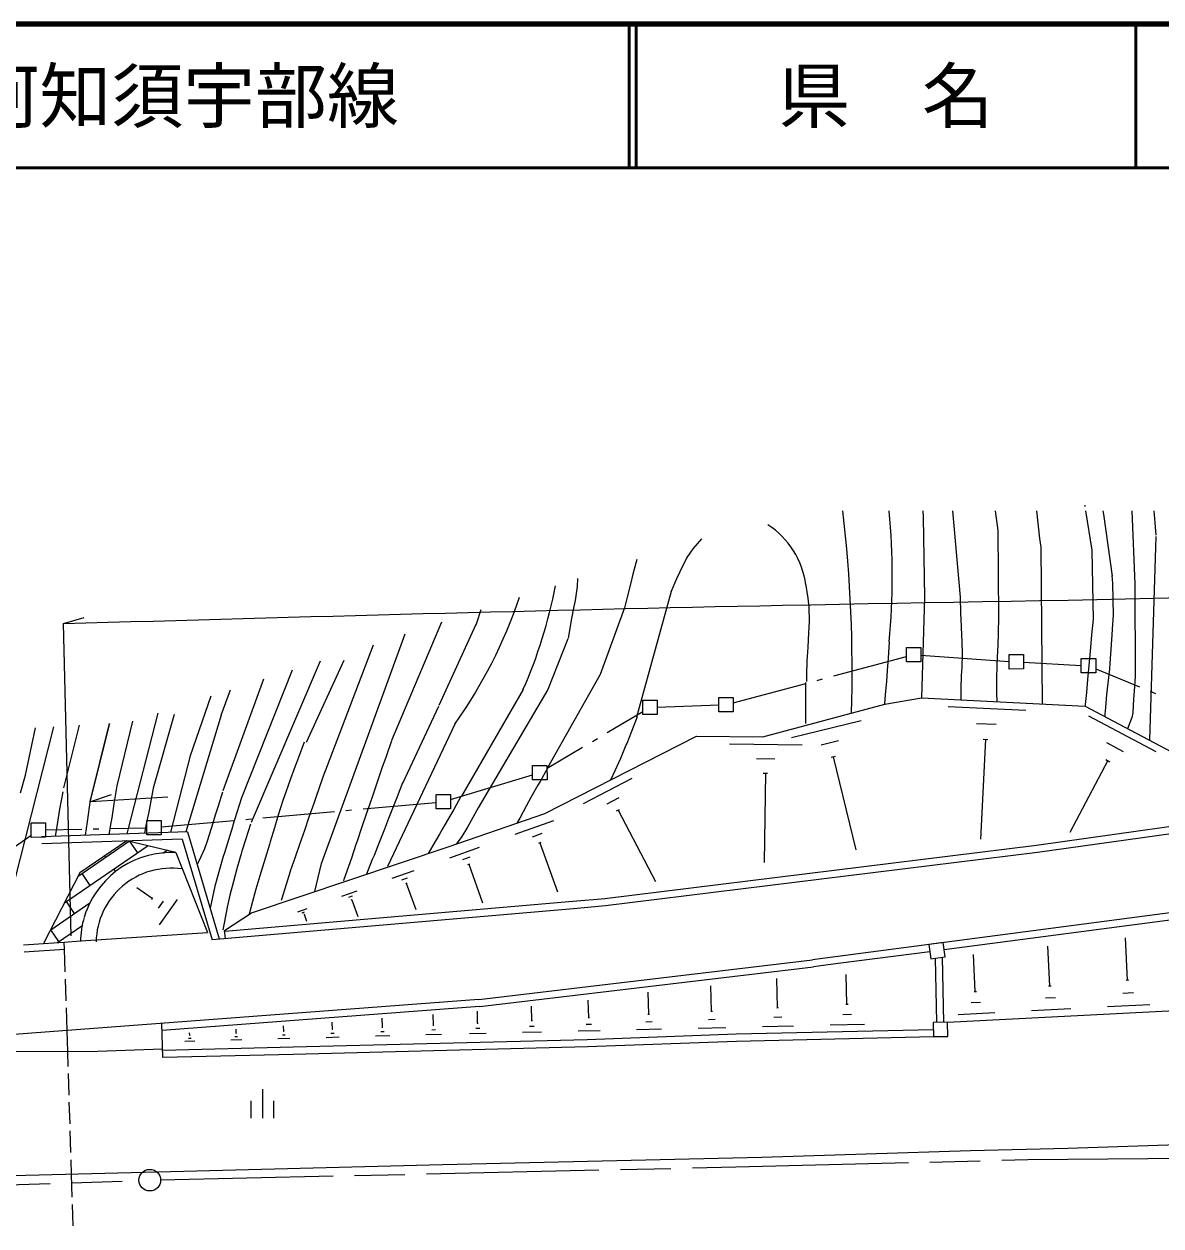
# Model space of a CAD drawing. Units: millimetres, scale not verified. Extents: x 40000 to 680000, y 20000 to 380000.
# Drawn here: x 255664 to 334750, y 296340 to 380000 of the extents above; entities that cross this region are included whole.
import ezdxf
from ezdxf.enums import TextEntityAlignment as Align

# ---------------------------------------------------------------- set-up
doc = ezdxf.new("R2010")
doc.units = ezdxf.units.MM
doc.header["$LTSCALE"] = 1000
doc.linetypes.add('CHAIN', pattern=[18.5, 12, -1.5, 3.5, -1.5])
for name, color, linetype, lineweight in [('M-BGD', 7, 'Continuous', 25), ('M-BMK', 2, 'CHAIN', 13), ('M-BMK-ROW', 30, 'Continuous', 25), ('M-BMK-SRVR', 3, 'Continuous', 25), ('M-STR-HTXT', 7, 'Continuous', 13), ('M-STR-STR1', 1, 'Continuous', 25), ('M-TTL', 2, 'Continuous', 140), ('M-TTL-LINE', 7, 'Continuous', 50)]:
    doc.layers.add(name, color=color, linetype=linetype, lineweight=lineweight)
doc.layers.add('M-TTL-TXT', color=7, linetype='Continuous')
doc.styles.add('ＭＳ ゴシック', font='')
doc.styles.get('ＭＳ ゴシック').set_extended_font_data('MS Gothic')

msp = doc.modelspace()

# ---------------------------------------------------------------- linework, layer by layer
at = {"layer": 'M-BGD'}
for p, q in [((329448, 346511), (329458, 346420)), ((318181, 346108), (318201, 345667)), ((318201, 345667), (318297, 340083)), ((320256, 346110), (320773, 340116)), ((323223, 346113), (323405, 344750)), ((326100, 346116), (326313, 344202)), ((329509, 346120), (329953, 343373)), ((330702, 346121), (330782, 345750)), ((330762, 345890), (331348, 341570)), ((332717, 346123), (332943, 341020)), ((334251, 346124), (334322, 345292)), ((323405, 344750), (323451, 338715)), ((334322, 345292), (334393, 344430)), ((302203, 343476), (302824, 344178)), ((326313, 344202), (326384, 343590)), ((334393, 344340), (333956, 330144)), ((301793, 342874), (302203, 343476)), ((326384, 343590), (326485, 332683)), ((329953, 343373), (330028, 338531)), ((298284, 342720), (298024, 341707)), ((301302, 341901), (301743, 342794)), ((301743, 342794), (301793, 342874)), ((294175, 341403), (294145, 340841)), ((298024, 341707), (297845, 341005)), ((300672, 340477), (301072, 341410)), ((301072, 341410), (301302, 341901)), ((331338, 341610), (331369, 341059)), ((294145, 340841), (293996, 339879)), ((297845, 341005), (297615, 340113)), ((300682, 340507), (298275, 331763)), ((310035, 341048), (310196, 340035)), ((331369, 341059), (331431, 338863)), ((332943, 341020), (332959, 334574)), ((293996, 339879), (293906, 339468)), ((297615, 340113), (297425, 339361)), ((310196, 340035), (310247, 339404)), ((318297, 340083), (318093, 333096)), ((320773, 340086), (320814, 339003)), ((287430, 339231), (287140, 338308)), ((293906, 339468), (293727, 338495)), ((297425, 339361), (295735, 334718)), ((310247, 339404), (310268, 338411)), ((320814, 339003), (320845, 338091)), ((331431, 338873), (331362, 337871)), ((284704, 338366), (281224, 330132)), ((287100, 338198), (284509, 332561)), ((287140, 338308), (287090, 338168)), ((293647, 338064), (293507, 337262)), ((293727, 338495), (293647, 338064)), ((310268, 338411), (310239, 337619)), ((320845, 338091), (320855, 338001)), ((320855, 338001), (320906, 337008)), ((323451, 338725), (323422, 337612)), ((330028, 338571), (329929, 337478)), ((282149, 337541), (276330, 321535)), ((293497, 337212), (292107, 333681)), ((310239, 337619), (310180, 336617)), ((323422, 337612), (323393, 336740)), ((329929, 337478), (329849, 336596)), ((331332, 337480), (331263, 336467)), ((331362, 337871), (331332, 337480)), ((279944, 336767), (276554, 327882)), ((310180, 336617), (310121, 335664)), ((315844, 336993), (315775, 335850)), ((320906, 337008), (320927, 336186)), ((323383, 336389), (323334, 335387)), ((323393, 336740), (323383, 336389)), ((329829, 336345), (329730, 335353)), ((329849, 336596), (329829, 336345)), ((331263, 336467), (331194, 335515)), ((276256, 335651), (271455, 324428)), ((277900, 335692), (275279, 329996)), ((310121, 335664), (310091, 334742)), ((315775, 335850), (315715, 334998)), ((320927, 336186), (320888, 335204)), ((331194, 335515), (331164, 335104)), ((274311, 335027), (270781, 326131)), ((295735, 334718), (292083, 328218)), ((310091, 334742), (310092, 334241)), ((315715, 334998), (315656, 334246)), ((320859, 334662), (320839, 333740)), ((320888, 335204), (320859, 334662)), ((323334, 335387), (323315, 334384)), ((329730, 335353), (329651, 334380)), ((331164, 335104), (331055, 334121)), ((272317, 334394), (269498, 326621)), ((310032, 334170), (310033, 333068)), ((315656, 334246), (315577, 333334)), ((323315, 334384), (323315, 334364)), ((323315, 334364), (323316, 333442)), ((329651, 334380), (329562, 333468)), ((331055, 334121), (330965, 333339)), ((332959, 334584), (332890, 333561)), ((268659, 333217), (267220, 329065)), ((269382, 331884), (270022, 333650)), ((290373, 333670), (286090, 326247)), ((292107, 333681), (287253, 325446)), ((310033, 333068), (310034, 332286)), ((315577, 333334), (315517, 332652)), ((315537, 332662), (318093, 333096)), ((318093, 333096), (329472, 332525)), ((320839, 333740), (320830, 332958)), ((323316, 333442), (323337, 332830)), ((329562, 333468), (329482, 332636)), ((330965, 333339), (330886, 332417)), ((332840, 333020), (332791, 332048)), ((332890, 333561), (332840, 333020)), ((284489, 332501), (281988, 327145)), ((307048, 330378), (315537, 332662)), ((310034, 332286), (310035, 331303)), ((319948, 332506), (325352, 332231)), ((329482, 332636), (329472, 332525)), ((329472, 332525), (341178, 326301)), ((330886, 332417), (330856, 331975)), ((261603, 331315), (260235, 325840)), ((261593, 331315), (260235, 325880)), ((261593, 331315), (260235, 325890)), ((263207, 331467), (262119, 326975)), ((264971, 332030), (262914, 324008)), ((266104, 331941), (264645, 326807)), ((269382, 331884), (266924, 323772)), ((298305, 331783), (297925, 330760)), ((309053, 330350), (313894, 331528)), ((321925, 331325), (323278, 331256)), ((329704, 331844), (334388, 329372)), ((330856, 331975), (330856, 331795)), ((332731, 331727), (332431, 330954)), ((332791, 332048), (332731, 331727)), ((257714, 331091), (253809, 315809)), ((256441, 331019), (255732, 327710)), ((259488, 331193), (258420, 326831)), ((285624, 331269), (280942, 321370)), ((297925, 330760), (297585, 329927)), ((275158, 330026), (274759, 328952)), ((281214, 330112), (280844, 329019)), ((291885, 325040), (302437, 330434)), ((297535, 329797), (297145, 328874)), ((297585, 329927), (297535, 329797)), ((302437, 330434), (307048, 330378)), ((304733, 329904), (309786, 329839)), ((311109, 329821), (312322, 330123)), ((322547, 330203), (322193, 323265)), ((322377, 330213), (322708, 330203)), ((330959, 329981), (332132, 329360)), ((267220, 329065), (265861, 323741)), ((274759, 328952), (274459, 328150)), ((280844, 329019), (280564, 328206)), ((297145, 328874), (296765, 328012)), ((306619, 328874), (307882, 328855)), ((311801, 328969), (312102, 329040)), ((311952, 328999), (313532, 322525)), ((330910, 328808), (331200, 328657)), ((274459, 328150), (274209, 327458)), ((276584, 327962), (276214, 326909)), ((280564, 328206), (280304, 327434)), ((292043, 328158), (291562, 327285)), ((296765, 328012), (296465, 327380)), ((331050, 328728), (328408, 323722)), ((255732, 327700), (255402, 326467)), ((274209, 327458), (273869, 326525)), ((280304, 327434), (279974, 326471)), ((281998, 327175), (281618, 326212)), ((291562, 327285), (291412, 327014)), ((294591, 325734), (297958, 327512)), ((307081, 327852), (307391, 327852)), ((307241, 327852), (307157, 321646)), ((258370, 326560), (258140, 325357)), ((260315, 325880), (261738, 326363)), ((262119, 326985), (261959, 326002)), ((264645, 326807), (264456, 325794)), ((269478, 326541), (269158, 325568)), ((273869, 326525), (273669, 325944)), ((276214, 326909), (275934, 326086)), ((279974, 326471), (279674, 325579)), ((291412, 327014), (290922, 326161)), ((260265, 326001), (260116, 324988)), ((260315, 325880), (265668, 326217)), ((261910, 325712), (261760, 324749)), ((261959, 326002), (261910, 325712)), ((264456, 325794), (264336, 325173)), ((269158, 325568), (268978, 324997)), ((270781, 326141), (270472, 325109)), ((273669, 325944), (273349, 324941)), ((275814, 325755), (275484, 324803)), ((275934, 326086), (275814, 325755)), ((279674, 325579), (279474, 324997)), ((281388, 325631), (281028, 324708)), ((281618, 326212), (281388, 325631)), ((286050, 326237), (285559, 325334)), ((287253, 325446), (286763, 324553)), ((290582, 325550), (290141, 324727)), ((290922, 326161), (290582, 325550)), ((296216, 325726), (297057, 326167)), ((258140, 325357), (257981, 324455)), ((260116, 324988), (260046, 324477)), ((261760, 324749), (261700, 324408)), ((264336, 325173), (264127, 324210)), ((268978, 324997), (268688, 324014)), ((270472, 325109), (270192, 324226)), ((273349, 324941), (273079, 324058)), ((275484, 324803), (275165, 323870)), ((279474, 324997), (279144, 324044)), ((281028, 324708), (280728, 323966)), ((285289, 324873), (284799, 324020)), ((285241, 322747), (291885, 325040)), ((285559, 325334), (285289, 324873)), ((290141, 324727), (289951, 324366)), ((296878, 325225), (297088, 325335)), ((296988, 325275), (299599, 320325)), ((343264, 325251), (326083, 322828)), ((343545, 324790), (326154, 322327)), ((267024, 323782), (256869, 323431)), ((257981, 324455), (257841, 323592)), ((260046, 324477), (259907, 323534)), ((261700, 324408), (261571, 323596)), ((262914, 324008), (262804, 323637)), ((264107, 324080), (264037, 323679)), ((264127, 324210), (264107, 324080)), ((267024, 323782), (269247, 316315)), ((268688, 324014), (268408, 323122)), ((270182, 324186), (269882, 323223)), ((270192, 324226), (270182, 324186)), ((271425, 324317), (271085, 323275)), ((273079, 324058), (272789, 323086)), ((275165, 323870), (274825, 322887)), ((279144, 324044), (278835, 323132)), ((280728, 323966), (280358, 323023)), ((284799, 324020), (284568, 323609)), ((286503, 324092), (286122, 323450)), ((286763, 324553), (286503, 324092)), ((289832, 323604), (292507, 324569)), ((266654, 323270), (256890, 322930)), ((257841, 323592), (257821, 323462)), ((259428, 320697), (263005, 323136)), ((262804, 323156), (259548, 320927)), ((266224, 322337), (262804, 323156)), ((263577, 322315), (263005, 323136)), ((266654, 323270), (268746, 316265)), ((268408, 323122), (268208, 322600)), ((269882, 323223), (269602, 322301)), ((271085, 323275), (270815, 322422)), ((272789, 323086), (272729, 322895)), ((278835, 323132), (278755, 322881)), ((280358, 323023), (280008, 322131)), ((284568, 323609), (284098, 322816)), ((286122, 323450), (285712, 322908)), ((291025, 323435), (291696, 323676)), ((291466, 322984), (291637, 323044)), ((291547, 323014), (292773, 319607)), ((258478, 318821), (264308, 322817)), ((261352, 322012), (261282, 322112)), ((265321, 322296), (265612, 322487)), ((266224, 322337), (268415, 316776)), ((268208, 322600), (267828, 321737)), ((269602, 322301), (269522, 322050)), ((270765, 322252), (270485, 321289)), ((270815, 322422), (270765, 322252)), ((271481, 318142), (285241, 322747)), ((272729, 322895), (272430, 321922)), ((274825, 322887), (274515, 322015)), ((278755, 322881), (278445, 321938)), ((280008, 322131), (279888, 321850)), ((284098, 322816), (283768, 322255)), ((285272, 321975), (287336, 322709)), ((326093, 322828), (296062, 319109)), ((326154, 322327), (296122, 318618)), ((267828, 321737), (267698, 321497)), ((269522, 322050), (269262, 321147)), ((270485, 321289), (270226, 320326)), ((272430, 321922), (272150, 321010)), ((274515, 322015), (274185, 321032)), ((276340, 321575), (276100, 320593)), ((278245, 321367), (277905, 320444)), ((278445, 321938), (278245, 321367)), ((279888, 321850), (279598, 321118)), ((286194, 321836), (286705, 322027)), ((286535, 321495), (286666, 321536)), ((286596, 321515), (287561, 318830)), ((259548, 320927), (257017, 316002)), ((260261, 320046), (259699, 320877)), ((262055, 320980), (261924, 321180)), ((269262, 321147), (268993, 320165)), ((272060, 320719), (271790, 319786)), ((272150, 321010), (272060, 320719)), ((274185, 321012), (273895, 320119)), ((274185, 321032), (274185, 321012)), ((276100, 320593), (275871, 319630)), ((277905, 320444), (277875, 320374)), ((279598, 321118), (279488, 320817)), ((281273, 320538), (282807, 321091)), ((281955, 320438), (282346, 320579)), ((264583, 319128), (263519, 319879)), ((268943, 319984), (268614, 318460)), ((268993, 320165), (268943, 319984)), ((270226, 320326), (269986, 319364)), ((271790, 319786), (271560, 318934)), ((273895, 320119), (273595, 319137)), ((275871, 319630), (275861, 319610)), ((277776, 319291), (278848, 319673)), ((282216, 320188), (282306, 320218)), ((282256, 320208), (282919, 318374)), ((347270, 319681), (310512, 314872)), ((257517, 316955), (260242, 318823)), ((259180, 318090), (258608, 318921)), ((264543, 319068), (264633, 319198)), ((265014, 318456), (265365, 318958)), ((265086, 317294), (266337, 319069)), ((293846, 318926), (269628, 316847)), ((269986, 319364), (269796, 318531)), ((271560, 318934), (271321, 318032)), ((273595, 319137), (273555, 318996)), ((278257, 319221), (278518, 319312)), ((278428, 319041), (278498, 319061)), ((278468, 319051), (278890, 317869)), ((296082, 319109), (293846, 318926)), ((346348, 319058), (319664, 315563)), ((259992, 318271), (259842, 317830)), ((293887, 318425), (268746, 316265)), ((269796, 318531), (269597, 317529)), ((269618, 316897), (271481, 318142)), ((274719, 318195), (275370, 318427)), ((275010, 318146), (275170, 318206)), ((275120, 318035), (275160, 318055)), ((275140, 318045), (275311, 317564)), ((296122, 318618), (293887, 318425)), ((257999, 316074), (259752, 317268)), ((259752, 317248), (259742, 317258)), ((269597, 317529), (269487, 316947)), ((258089, 316134), (257517, 316955)), ((259585, 316178), (260682, 316252)), ((260682, 316252), (268415, 316776)), ((269678, 316346), (269618, 316897)), ((332419, 313451), (332275, 316398)), ((258460, 316102), (259585, 316178)), ((318672, 315432), (312287, 314604)), ((319604, 316064), (318601, 315933)), ((318601, 315933), (318733, 314941)), ((319735, 315072), (319604, 316064)), ((327025, 313044), (326882, 315811)), ((287307, 312103), (310512, 314872)), ((312287, 314604), (310583, 314381)), ((318733, 314941), (319735, 315072)), ((319033, 314981), (319128, 310500)), ((319535, 315042), (319629, 310511)), ((321833, 312658), (321700, 315234)), ((287367, 311611), (310573, 314371)), ((312901, 311787), (312859, 313842)), ((303488, 311297), (303446, 313061)), ((308079, 311532), (308037, 313567)), ((326935, 313044), (327116, 313054)), ((332328, 313450), (332519, 313461)), ((287307, 312103), (254978, 309664)), ((294947, 310857), (294916, 312060)), ((299117, 311072), (299076, 312605)), ((321753, 312658), (321913, 312668)), ((326725, 312212), (327407, 312243)), ((332099, 312548), (332840, 312589)), ((287347, 311611), (265264, 309945)), ((287218, 310448), (287197, 311290)), ((290977, 310643), (290956, 311645)), ((303428, 311296), (303548, 311297)), ((308019, 311532), (308150, 311542)), ((312831, 311787), (312981, 311787)), ((319910, 310521), (337704, 311451)), ((321553, 311886), (322194, 311917)), ((325734, 311329), (328481, 311472)), ((331037, 311605), (333984, 311758)), ((265326, 308061), (265253, 310447)), ((277113, 310027), (277103, 310529)), ((280592, 310181), (280571, 310793)), ((284141, 310325), (284120, 311067)), ((287188, 310448), (287258, 310448)), ((290937, 310642), (291027, 310643)), ((294767, 310386), (295148, 310396)), ((294897, 310857), (294997, 310857)), ((298917, 310550), (299348, 310561)), ((299067, 311072), (299167, 311072)), ((303268, 310715), (303749, 310725)), ((307829, 310880), (308371, 310900)), ((311750, 310332), (314126, 310385)), ((312621, 311065), (313223, 311076)), ((319910, 310521), (318908, 310500)), ((318908, 310500), (318929, 309497)), ((319931, 309518), (319910, 310521)), ((320641, 311063), (323188, 311196)), ((267169, 309616), (267209, 309616)), ((267189, 309616), (267178, 309787)), ((270397, 309750), (270447, 309750)), ((270417, 309750), (270416, 310031)), ((273635, 309633), (273835, 309643)), ((273705, 309894), (273755, 309894)), ((273725, 309894), (273714, 310275)), ((277013, 309757), (277244, 309757)), ((277093, 310027), (277143, 310037)), ((280111, 309569), (281104, 309590)), ((280472, 309870), (280722, 309880)), ((280562, 310181), (280622, 310181)), ((283620, 309663), (284703, 309694)), ((284021, 309994), (284291, 310004)), ((284110, 310325), (284181, 310325)), ((286657, 309746), (287820, 309767)), ((287088, 310097), (287379, 310108)), ((290337, 309830), (291660, 309861)), ((290827, 310241), (291158, 310242)), ((294206, 309914), (295730, 309956)), ((305194, 309684), (294828, 309303)), ((298276, 310018), (300001, 310050)), ((302547, 310113), (304482, 310155)), ((318918, 309999), (305204, 309684)), ((307038, 310217), (309193, 310270)), ((274378, 308781), (265315, 308562)), ((266858, 309195), (267540, 309216)), ((267109, 309406), (267279, 309416)), ((270056, 309288), (270808, 309309)), ((270327, 309519), (270517, 309530)), ((273324, 309382), (274156, 309403)), ((294838, 309303), (274378, 308781)), ((294849, 308802), (274388, 308280)), ((276673, 309465), (277595, 309496)), ((305214, 309183), (294849, 308802)), ((319901, 309518), (305214, 309183)), ((318929, 309497), (319931, 309518)), ((260784, 308477), (254989, 308451)), ((265305, 308652), (260784, 308477)), ((274388, 308280), (265326, 308061)), ((272241, 305852), (272243, 303847)), ((271439, 305050), (271441, 303847)), ((273045, 303848), (273043, 305051)), ((336801, 302016), (328280, 301737)), ((321503, 301560), (306987, 301114)), ((328280, 301737), (321503, 301560)), ((284772, 300601), (267689, 300153)), ((306987, 301114), (284772, 300601)), ((267689, 300153), (254877, 299830))]:
    msp.add_line(p, q, dxfattribs=at)
for centre, radius, start, end in [((217910, 334991), 95359, 358.22967, 6.69502), ((267157, 341597), 48903, 354.60671, 5.29856), ((304271, 340240), 5815, 7.12454, 57.39381), ((260445, 346973), 32752, 336.02161, 349.32496), ((257704, 351041), 34216, 324.69218, 341.35184), ((265909, 316011), 6326, 87.10386, 159.1164), ((265909, 316011), 5233, 81.86861, 178.92834), ((265909, 316011), 6326, 163.36989, 178.92834)]:
    msp.add_arc(centre, radius, start, end, dxfattribs=at)
at = {"layer": 'M-BMK'}
for p, q in [((325493, 300962), (363428, 301331)), ((265164, 299549), (305183, 300451)), ((305183, 300451), (325493, 300962)), ((245495, 298898), (263660, 299508))]:
    msp.add_line(p, q, dxfattribs=at)
at = {"layer": 'M-BMK-ROW'}
for p, q in [((317047, 336603), (318050, 336604)), ((317048, 335601), (317047, 336603)), ((318050, 336604), (318051, 335602)), ((311990, 334624), (317048, 335972)), ((318051, 335602), (317048, 335601)), ((318050, 336063), (324196, 335638)), ((324195, 336109), (325198, 336110)), ((324196, 335107), (324195, 336109)), ((325198, 336110), (325199, 335108)), ((325199, 335579), (329209, 335362)), ((329208, 335834), (330211, 335835)), ((329209, 334831), (329208, 335834)), ((330211, 335835), (330212, 334832)), ((325199, 335108), (324196, 335107)), ((330212, 334832), (329209, 334831)), ((330212, 335123), (333258, 333865)), ((305001, 332762), (310058, 334109)), ((310831, 334315), (311217, 334418)), ((303998, 333132), (305000, 333133)), ((303999, 332129), (303998, 333132)), ((305000, 333133), (305001, 332130)), ((333998, 333559), (334367, 333407)), ((296234, 330680), (298705, 332144)), ((298705, 332946), (299707, 332947)), ((298706, 331944), (298705, 332946)), ((299707, 332947), (299708, 331945)), ((299708, 332456), (303998, 332611)), ((299708, 331945), (298706, 331944)), ((305001, 332130), (303999, 332129)), ((292043, 328198), (294514, 329661)), ((295202, 330069), (295546, 330273)), ((291040, 328397), (292042, 328398)), ((291041, 327395), (291040, 328397)), ((292042, 328398), (292043, 327396)), ((285338, 326016), (291041, 327745)), ((292043, 327396), (291041, 327395)), ((284335, 326365), (285338, 326366)), ((284336, 325363), (284335, 326365)), ((285338, 326366), (285339, 325364)), ((279250, 325369), (284336, 325824)), ((271082, 324638), (271481, 324673)), ((272277, 324745), (277258, 325190)), ((278054, 325262), (278453, 325297)), ((285339, 325364), (284336, 325363)), ((256156, 324393), (257159, 324394)), ((256157, 323390), (256156, 324393)), ((257159, 324394), (257160, 323391)), ((257159, 323902), (259678, 323959)), ((260478, 323977), (260878, 323985)), ((261678, 324003), (264197, 324060)), ((264196, 324571), (265199, 324572)), ((264197, 323568), (264196, 324571)), ((265199, 324572), (265200, 323569)), ((265199, 324111), (270285, 324566)), ((251822, 320500), (256157, 323540)), ((257160, 323391), (256157, 323390)), ((265200, 323569), (264197, 323568))]:
    msp.add_line(p, q, dxfattribs=at)
at = {"layer": 'M-BMK-SRVR'}
msp.add_circle((264412, 299528), 752, dxfattribs=at)
at = {"layer": 'M-STR-HTXT'}
for p, q in [((258398, 338270), (259841, 338702)), ((258951, 316536), (258398, 338270))]:
    msp.add_line(p, q, dxfattribs=at)
msp.add_open_spline([(258398, 338270), (275082, 338742), (291767, 339215), (308418, 339543), (329631, 339962), (350791, 340148), (372133, 341474), (400932, 343264), (430063, 347132), (458143, 342815), (474703, 340269), (490897, 334876), (507091, 329483)], degree=3, knots=[0, 0, 0, 0, 1, 1, 1, 2, 2, 2, 3, 3, 3, 4, 4, 4, 4], dxfattribs=at)
at = {"layer": 'M-STR-STR1'}
for p, q in [((255633, 315911), (257018, 316004)), ((255667, 315410), (258476, 315600)), ((257018, 316004), (258460, 316102)), ((258460, 316102), (258460, 316104)), ((258476, 315600), (258460, 316102)), ((258526, 314020), (258476, 315600)), ((258590, 312021), (258542, 313520)), ((258656, 309942), (258606, 311521)), ((258702, 308468), (258656, 309942)), ((258734, 307449), (258702, 308468)), ((258798, 305450), (258750, 306949)), ((258861, 303451), (258814, 304950)), ((258924, 301452), (258877, 302951)), ((258973, 299933), (258940, 300952)), ((259023, 298339), (258973, 299933)), ((259086, 296340), (259039, 297839))]:
    msp.add_line(p, q, dxfattribs=at)
at = {"layer": 'M-TTL'}
msp.add_line((680000, 380000), (40000, 380000), dxfattribs=at)
at = {"layer": 'M-TTL-LINE'}
for p, q in [((297750, 380000), (297750, 370000)), ((298250, 380000), (298250, 370000)), ((333000, 380000), (333000, 370000)), ((40000, 370000), (680000, 370000))]:
    msp.add_line(p, q, dxfattribs=at)

# ---------------------------------------------------------------- texts
at = {"layer": 'M-TTL-TXT', "style": 'ＭＳ ゴシック'}
msp.add_text('一般県道\u3000山口阿知須宇部線', height=3666, dxfattribs=at).set_placement((216734, 375000), align=Align.MIDDLE_LEFT)
msp.add_text('県\u3000名', height=3666, dxfattribs=at).set_placement((315625, 375000), align=Align.MIDDLE_CENTER)

doc.saveas('drawing.dxf')
